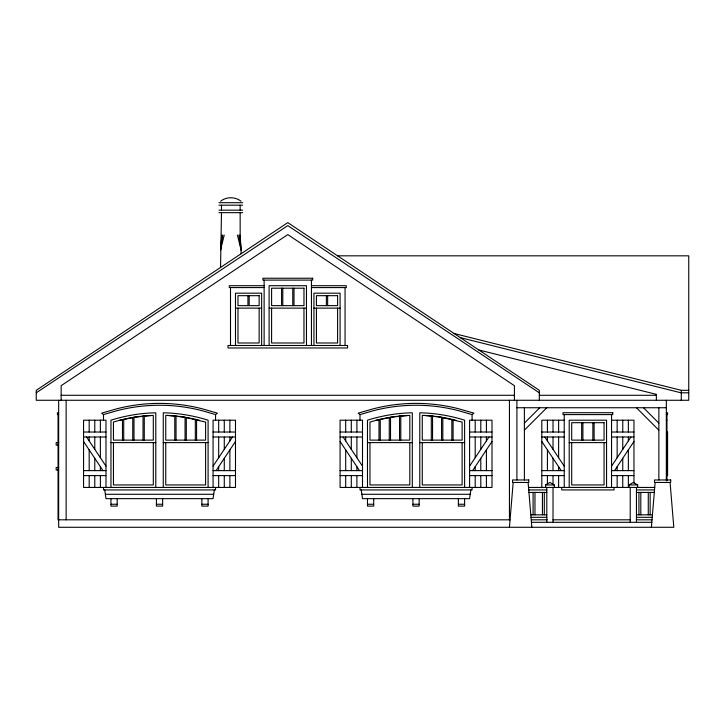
<?xml version="1.0" encoding="UTF-8"?>
<svg xmlns="http://www.w3.org/2000/svg" width="725" height="725" viewBox="0 0 725 725"><rect width="100%" height="100%" fill="white"/><g stroke="black" fill="none" stroke-linecap="round" stroke-linejoin="round"><path stroke-width="1.09" d="M220.545 267.443L221.478 212.661M224.215 235.072L220.545 250.016L221.796 235.072M509.439 527.283L513.173 482.46M651.394 527.283L655.128 482.46M214.319 489.928L213.068 498.646L105.986 498.646L104.735 489.928M470.833 489.928L469.592 498.646L362.5 498.646L361.258 489.928M220.545 250.016L222.729 235.072M213.068 466.139L232.489 437.003M216.068 470.625L235.489 441.498M469.592 466.139L489.013 437.003M472.582 470.625L492.003 441.498M611.547 466.139L630.967 437.003M614.537 470.625L633.958 441.498M524.383 423.11L539.753 407.74M524.383 430.161L546.795 407.74M215.561 414.573L217.427 413.159L202.547 408.882A170.91 170.91 0 0 0 116.517 408.882L101.627 413.159L103.494 414.573L116.979 410.694A169.043 169.043 0 0 1 202.076 410.694L215.561 414.573L215.561 420.192M472.084 414.573L473.951 413.159L459.061 408.882A170.91 170.91 0 0 0 373.031 408.882L358.141 413.159L360.008 414.573L373.502 410.694A169.043 169.043 0 0 1 458.59 410.694L472.084 414.573L472.084 420.192M220.608 201.233C226.399 196.593 235.235 196.593 241.026 201.233M545.544 487.436L545.544 484.943L549.903 482.46L554.263 484.943L554.263 487.436M628.983 487.436L628.983 484.943L633.333 482.46L637.692 484.943L637.692 487.436M119.489 420.337L113.453 422.068L113.453 440.12L153.301 440.12L153.301 415.371L135.339 417.065L119.489 420.337A159.074 159.074 0 0 1 151.434 415.425M376.012 420.337L369.968 422.068L369.968 440.12L409.815 440.12L409.815 415.371L391.853 417.065L376.012 420.337A159.074 159.074 0 0 1 407.958 415.425M218.968 202.692L242.667 202.692M218.968 205.184L242.667 205.184M218.968 210.168L242.667 210.168M218.968 212.661L242.667 212.661M337.596 255.825L688.75 255.825L688.75 400.272L36.25 400.272L36.25 390.313L287.789 222.62L539.318 390.313L539.318 400.272M264.127 285.713L229.263 285.713L229.263 287.58L264.127 287.58M311.442 285.713L346.314 285.713L346.314 287.58L311.442 287.58M235.489 308.125L261.634 308.125M269.111 308.125L306.467 308.125M313.934 308.125L340.088 308.125M454.149 333.527L681.283 390.313L688.75 390.313M36.25 392.805L287.789 225.611L539.318 392.805M688.75 392.805L680.974 392.805L460.312 337.632M61.154 395.288L514.415 395.288M539.318 395.288L656.37 395.288M516.907 407.74L666.338 407.74M58.662 412.724L57.42 412.724L57.42 414.591L58.662 414.591M666.338 412.724L667.58 412.724L667.58 414.591L666.338 414.591M564.231 420.192L541.811 420.192L541.811 487.436M611.547 420.192L633.958 420.192L633.958 483.14M666.338 420.192L666.955 420.192M83.565 432.028L105.986 432.028M213.068 432.028L235.489 432.028M340.088 432.028L362.5 432.028M469.592 432.028L492.003 432.028M541.811 432.028L564.231 432.028M611.547 432.028L633.958 432.028M666.955 432.028L667.58 432.028L667.58 475.609L666.955 475.609M83.565 437.003L105.986 437.003M213.068 437.003L235.489 437.003M340.088 437.003L362.5 437.003M469.592 437.003L492.003 437.003M541.811 437.003L564.231 437.003M611.547 437.003L633.958 437.003M666.955 437.003L667.58 437.003M666.955 441.498L667.58 441.498M58.662 442.612L56.169 442.612L56.169 445.105L58.662 445.105M110.961 442.612L155.793 442.612M163.261 442.612L208.093 442.612M367.484 442.612L412.308 442.612M419.784 442.612L464.607 442.612M569.207 442.612L606.562 442.612M58.662 467.516L56.169 467.516L56.169 470.008L58.662 470.008M83.565 470.625L105.986 470.625M213.068 470.625L235.489 470.625M340.088 470.625L362.5 470.625M469.592 470.625L492.003 470.625M541.811 470.625L564.231 470.625M611.547 470.625L633.958 470.625M666.955 470.625L667.58 470.625M83.565 475.609L105.986 475.609M213.068 475.609L235.489 475.609M340.088 475.609L362.5 475.609M469.592 475.609L492.003 475.609M541.811 475.609L564.231 475.609M611.547 475.609L633.958 475.609M545.544 484.943L554.263 484.943M628.983 484.943L637.692 484.943M528.534 487.436L654.711 487.436M528.743 489.928L546.795 489.928M636.45 489.928L654.503 489.928M528.942 492.42L546.795 492.42M636.45 492.42L654.294 492.42M105.361 494.287L213.694 494.287M361.875 494.287L470.208 494.287M110.961 504.247L117.187 504.247M156.419 504.247L162.645 504.247M201.867 504.247L208.093 504.247M367.484 504.247L373.71 504.247M412.933 504.247L419.159 504.247M458.381 504.247L464.607 504.247M530.818 514.832L546.795 514.832M636.45 514.832L652.428 514.832M531.017 517.324L546.795 517.324M636.45 517.324L652.219 517.324M510.056 519.816L58.045 519.816L58.045 414.591M531.543 519.816L547.312 519.816M552.939 519.816L630.623 519.816M636.251 519.816L652.02 519.816M531.434 522.308L651.811 522.308M424.134 415.425L422.267 415.371L422.267 440.12L462.115 440.12L462.115 422.068L440.238 417.065L424.134 415.425A159.074 159.074 0 0 1 456.079 420.337M167.62 415.425L165.753 415.371L165.753 440.12L205.601 440.12L205.601 422.068L183.715 417.065L167.62 415.425A159.074 159.074 0 0 1 199.565 420.337M478.79 349.958L656.37 394.355L656.37 400.272M643.492 407.74L658.862 423.11M636.45 407.74L658.862 430.161M544.81 437.003L564.231 466.139M541.811 441.498L561.232 470.625M343.079 437.003L362.5 466.139M340.088 441.498L359.509 470.625M86.565 437.003L105.986 466.139M83.565 441.498L102.986 470.625M237.419 235.072L241.09 250.016L241.09 253.75M238.906 235.072L241.09 250.016L240.156 235.072L240.156 212.661M239.839 235.072L241.09 250.016M670.072 482.46L673.806 527.283L58.662 527.283L58.662 400.272M528.117 482.46L531.851 527.283M681.283 390.313L681.283 400.272M666.955 414.591L666.955 480.711M666.338 400.272L666.338 480.711M658.862 407.74L658.862 479.968M650.144 492.42L650.144 514.832M648.277 492.42L648.277 514.832M640.809 492.42L640.809 514.832M638.942 492.42L638.942 514.832M636.45 487.436L636.45 522.308M630.224 487.436L630.224 522.308M628.357 420.192L628.357 432.028M628.357 437.003L628.357 440.918M628.357 449.899L628.357 470.625M628.357 475.609L628.357 487.436M622.757 420.192L622.757 432.028M622.757 437.003L622.757 449.328M622.757 458.309L622.757 470.625M622.757 475.609L622.757 487.436M617.147 420.192L617.147 432.028M617.147 437.003L617.147 457.729M617.147 466.71L617.147 470.625M617.147 475.609L617.147 487.436M614.039 487.436L614.039 489.928L561.739 489.928L561.739 487.436M611.547 414.591L611.547 487.436M606.562 487.436L606.562 420.192L569.207 420.192L569.207 487.436M604.07 442.612L604.07 484.943L571.699 484.943L571.699 442.612M594.11 422.684L594.11 440.12M592.869 422.684L592.869 440.12M582.909 422.684L582.909 440.12M581.658 422.684L581.658 440.12M564.231 414.591L564.231 487.436M558.622 420.192L558.622 432.028M558.622 437.003L558.622 457.729M558.622 466.71L558.622 470.625M558.622 475.609L558.622 487.436M553.021 420.192L553.021 432.028M553.021 437.003L553.021 449.328M553.021 458.309L553.021 470.625M553.021 475.609L553.021 484.209M553.021 487.436L553.021 522.308M547.42 420.192L547.42 432.028M547.42 437.003L547.42 440.918M547.42 449.899L547.42 470.625M547.42 475.609L547.42 484.209M546.795 487.436L546.795 522.308M544.303 492.42L544.303 514.832M542.436 492.42L542.436 514.832M534.968 492.42L534.968 514.832M533.092 492.42L533.092 514.832M524.383 407.74L524.383 479.968M516.907 400.272L516.907 479.968M514.415 400.272L514.415 385.682L287.789 234.592L61.154 385.682L61.154 400.272M509.439 400.272L509.439 519.816M486.403 420.192L486.403 432.028M486.403 437.003L486.403 440.918M486.403 449.899L486.403 470.625M486.403 475.609L486.403 487.436M480.793 420.192L480.793 432.028M480.793 437.003L480.793 449.328M480.793 458.309L480.793 470.625M480.793 475.609L480.793 487.436M475.192 420.192L475.192 432.028M475.192 437.003L475.192 457.729M475.192 466.71L475.192 470.625M475.192 475.609L475.192 487.436M472.084 487.436L472.084 489.928L360.008 489.928L360.008 487.436M469.592 487.436L469.592 420.192L492.003 420.192L492.003 487.436L340.088 487.436L340.088 420.192L362.5 420.192L362.5 487.436M464.607 487.436L464.607 420.192A161.566 161.566 0 0 0 424.261 412.933L419.784 412.815L419.784 487.436M464.607 498.646L464.607 506.113L458.381 506.113L458.381 498.646M462.115 442.612L462.115 484.943L422.267 484.943L422.267 442.612M453.089 419.639L453.089 440.12M451.847 419.349L451.847 440.12M442.821 417.528L442.821 440.12M441.57 417.31L441.57 440.12M432.544 416.077L432.544 440.12M431.303 415.969L431.303 440.12M419.159 498.646L419.159 506.113L412.933 506.113L412.933 498.646M412.308 487.436L412.308 412.815L407.831 412.933A161.566 161.566 0 0 0 367.484 420.192L367.484 487.436M409.815 442.612L409.815 484.943L369.968 484.943L369.968 442.612M400.789 415.969L400.789 440.12M399.548 416.077L399.548 440.12M390.521 417.31L390.521 440.12M389.271 417.528L389.271 440.12M380.244 419.349L380.244 440.12M379.003 419.639L379.003 440.12M373.71 498.646L373.71 506.113L367.484 506.113L367.484 498.646M360.008 414.573L360.008 420.192M356.899 420.192L356.899 432.028M356.899 437.003L356.899 457.729M356.899 466.71L356.899 470.625M356.899 475.609L356.899 487.436M351.29 420.192L351.29 432.028M351.29 437.003L351.29 449.328M351.29 458.309L351.29 470.625M351.29 475.609L351.29 487.436M345.689 420.192L345.689 432.028M345.689 437.003L345.689 440.918M345.689 449.899L345.689 470.625M345.689 475.609L345.689 487.436M345.064 287.58L345.064 345.481M340.088 345.481L340.088 293.181L313.934 293.181L313.934 345.481M337.596 308.125L337.596 342.988L316.426 342.988L316.426 308.125M327.637 295.673L327.637 305.633M326.386 295.673L326.386 305.633M311.442 280.104L311.442 345.481M306.467 345.481L306.467 285.713L269.111 285.713L269.111 345.481M303.974 308.125L303.974 342.988L271.594 342.988L271.594 308.125M294.015 288.206L294.015 305.633M292.764 288.206L292.764 305.633M282.804 288.206L282.804 305.633M281.563 288.206L281.563 305.633M264.127 280.104L264.127 345.481M261.634 345.481L261.634 293.181L235.489 293.181L235.489 345.481M259.142 308.125L259.142 342.988L237.981 342.988L237.981 308.125M249.182 295.673L249.182 305.633M247.941 295.673L247.941 305.633M240.156 205.184L240.156 210.168M230.505 287.58L230.505 345.481M229.879 420.192L229.879 432.028M229.879 437.003L229.879 440.918M229.879 449.899L229.879 470.625M229.879 475.609L229.879 487.436M224.279 420.192L224.279 432.028M224.279 437.003L224.279 449.328M224.279 458.309L224.279 470.625M224.279 475.609L224.279 487.436M221.478 205.184L221.478 210.168M218.678 420.192L218.678 432.028M218.678 437.003L218.678 457.729M218.678 466.71L218.678 470.625M218.678 475.609L218.678 487.436M215.561 487.436L215.561 489.928L103.494 489.928L103.494 487.436M213.068 487.436L213.068 420.192L235.489 420.192L235.489 487.436L83.565 487.436L83.565 420.192L105.986 420.192L105.986 487.436M208.093 487.436L208.093 420.192A161.566 161.566 0 0 0 167.747 412.933L163.261 412.815L163.261 487.436M208.093 498.646L208.093 506.113L201.867 506.113L201.867 498.646M205.601 442.612L205.601 484.943L165.753 484.943L165.753 442.612M196.575 419.639L196.575 440.12M195.324 419.349L195.324 440.12M186.298 417.528L186.298 440.12M185.056 417.31L185.056 440.12M176.03 416.077L176.03 440.12M174.779 415.969L174.779 440.12M162.645 498.646L162.645 506.113L156.419 506.113L156.419 498.646M155.793 487.436L155.793 412.815L151.308 412.933A161.566 161.566 0 0 0 110.961 420.192L110.961 487.436M153.301 442.612L153.301 484.943L113.453 484.943L113.453 442.612M144.275 415.969L144.275 440.12M143.024 416.077L143.024 440.12M133.998 417.31L133.998 440.12M132.757 417.528L132.757 440.12M123.73 419.349L123.73 440.12M122.48 419.639L122.48 440.12M117.187 498.646L117.187 506.113L110.961 506.113L110.961 498.646M103.494 414.573L103.494 420.192M100.376 420.192L100.376 432.028M100.376 437.003L100.376 457.729M100.376 466.71L100.376 470.625M100.376 475.609L100.376 487.436M94.776 420.192L94.776 432.028M94.776 437.003L94.776 449.328M94.776 458.309L94.776 470.625M94.776 475.609L94.776 487.436M89.175 420.192L89.175 432.028M89.175 437.003L89.175 440.918M89.175 449.899L89.175 470.625M89.175 475.609L89.175 487.436M66.138 400.272L66.138 519.816M312.692 278.237L262.885 278.237L262.885 280.104L312.692 280.104L312.692 278.237M303.974 288.206L271.594 288.206L271.594 305.633L303.974 305.633L303.974 288.206M259.142 295.673L237.981 295.673L237.981 305.633L259.142 305.633L259.142 295.673M337.596 295.673L316.426 295.673L316.426 305.633L337.596 305.633L337.596 295.673M347.556 345.481L228.012 345.481L228.012 347.973L347.556 347.973L347.556 345.481M612.788 412.724L562.981 412.724L562.981 414.591L612.788 414.591L612.788 412.724M604.07 422.684L571.699 422.684L571.699 440.12L604.07 440.12L604.07 422.684M528.743 479.968L512.548 479.968L512.548 482.46L528.743 482.46L528.743 479.968M670.697 479.968L654.503 479.968L654.503 482.46L670.697 482.46L670.697 479.968"/></g></svg>
